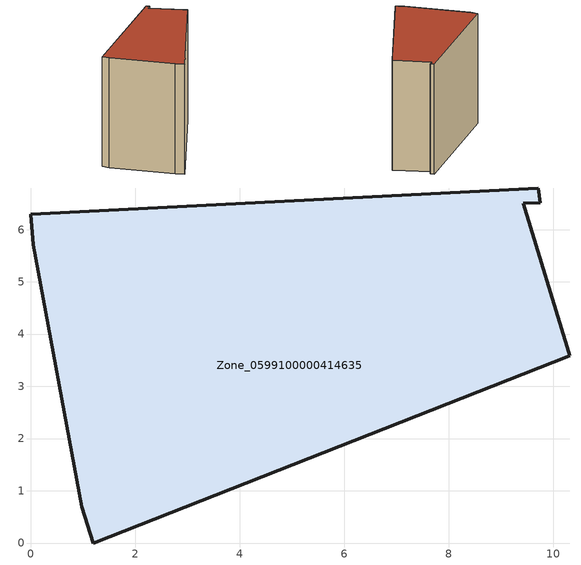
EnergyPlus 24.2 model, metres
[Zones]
Zone_0599100000414635
 floor ground (C_G): 1.19,0 0.97,0.69 0.04,5.71 0,6.3 9.71,6.8 9.75,6.52 9.43,6.5 10.3,3.65 10.31,3.59 z0.22
 wall outside (C_F): 0.97,0.69 1.19,0 10.31,3.59 10.3,3.65 9.43,6.5 9.75,6.52 9.71,6.8 0,6.3 0.04,5.71 0.97,0.69 z0.22:9.39
 roof outside (C_R): 0.04,5.71 0.97,0.69 1.19,0 10.31,3.59 10.3,3.65 9.43,6.5 9.75,6.52 9.71,6.8 0,6.3 z9.39
[BUILDING]
Pand.0599100000414635: North Axis=0; Terrain=City; Loads Convergence Tolerance Value=0.04; Temperature Convergence Tolerance Value=0.4; Solar Distribution=FullExterior; Maximum Number of Warmup Days=25; Minimum Number of Warmup Days=1
[Site:Location]
Rotterdam.The.Hague.AP_ZH_NLD Design_Conditions: Latitude=51.96; Longitude=4.45; Time Zone=1; Elevation=-4.5
[SITE:GROUNDTEMPERATURE:BUILDINGSURFACE]
18, 18, 18, 18, 18, 18, 18, 18, 18, 18, 18, 18
[MATERIAL] Thermal Absorptance=0.9; Solar Absorptance=0.7; Visible Absorptance=0.7
Name | Roughness | Thickness | Conductivity | Density | Specific Heat
G.TI.1992-2005 | MediumSmooth | 0.15 | 0.06 | 540 | 1210
F.TI.1992-2005 | Rough | 0.3 | 0.12 | 1920 | 840
R.TI.1992-2005 | MediumRough | 0.2 | 0.08 | 1500 | 1000
[CONSTRUCTION]
C_G: G.TI.1992-2005
C_F: F.TI.1992-2005
C_R: R.TI.1992-2005
[ZONE]
Zone_0599100000414635: Type=1; Multiplier=1; Ceiling Height=Autocalculate; Volume=Autocalculate; Floor Area=autocalculate; Part of Total Floor Area=Yes
[ZONEINFILTRATION:DESIGNFLOWRATE]
Infil_Zone_0599100000414635: Zone or ZoneList or Space or SpaceList=Zone_0599100000414635; Schedule=AlwaysOn; Design Flow Rate Calculation Method=Flow/Area; Flow Rate per Floor Area=0.0015; Constant Term Coefficient=1; Temperature Term Coefficient=0; Velocity Term Coefficient=0; Velocity Squared Term Coefficient=0
[HVACTEMPLATE:ZONE:IDEALLOADSAIRSYSTEM]
Zone_0599100000414635: Maximum Heating Supply Air Temperature=50; Minimum Cooling Supply Air Temperature=13; Maximum Heating Supply Air Humidity Ratio=0.0156; Minimum Cooling Supply Air Humidity Ratio=0.0077; Heating Limit=NoLimit; Cooling Limit=NoLimit; Dehumidification Control Type=ConstantSensibleHeatRatio; Cooling Sensible Heat Ratio=0.7; Dehumidification Setpoint=60; Humidification Control Type=None; Humidification Setpoint=30; Outdoor Air Method=None; Outdoor Air Flow Rate per Person=0.00944; Outdoor Air Flow Rate per Zone Floor Area=0; Outdoor Air Flow Rate per Zone=0; Demand Controlled Ventilation Type=None; Outdoor Air Economizer Type=NoEconomizer; Heat Recovery Type=None; Sensible Heat Recovery Effectiveness=0.7; Latent Heat Recovery Effectiveness=0.65
[ZONECONTROL:THERMOSTAT]
ThermostatControl_Zone_0599100000414635: Zone or ZoneList=Zone_0599100000414635; Control Type Schedule=DualSetpointControlType; Control 1=Thermostat_Zone_0599100000414635; Temperature Difference Between Cutout And Setpoint=0
[THERMOSTATSETPOINT:DUALSETPOINT]
Thermostat_Zone_0599100000414635: Heating Setpoint Temperature Schedule=HeatingSetpoint_Zone_0599100000414635; Cooling Setpoint Temperature Schedule=CoolingSetpoint_Zone_0599100000414635
[SCHEDULE:COMPACT]
HeatingSetpoint_Zone_0599100000414635: Through: 12/31, For: AllDays, Until: 24:00, 21
CoolingSetpoint_Zone_0599100000414635: Through: 12/31, For: AllDays, Until: 24:00, 24
DualSetpointControlType: Through: 12/31, For: AllDays, Until: 24:00, 4
AlwaysOn: Through: 12/31, For: AllDays, Until: 24:00, 1
